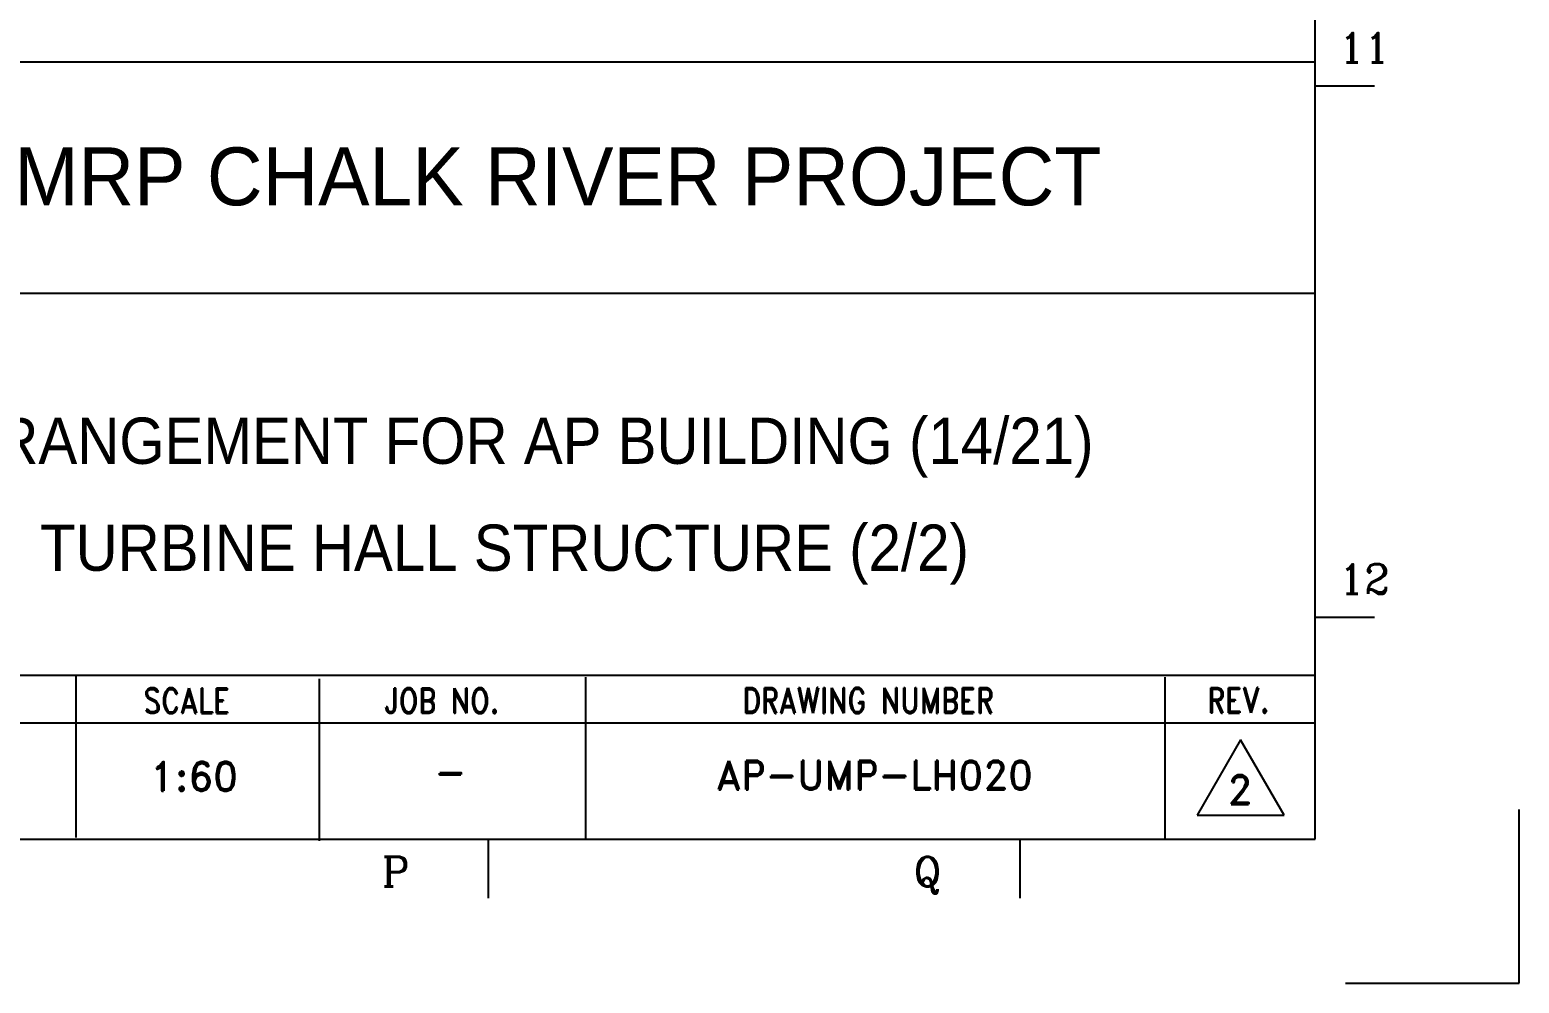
# Model space of a CAD drawing. Header units: millimetres. Extents: x 0 to 153097, y 17753 to 125268.
# Drawn here: x 142190 to 153097, y 74808 to 81795 of the extents above; entities that cross this region are included whole.
import ezdxf
from ezdxf.enums import TextEntityAlignment as Align

# ---------------------------------------------------------------- set-up
doc = ezdxf.new("R2010")
doc.units = ezdxf.units.MM
doc.header["$LTSCALE"] = 50
doc.layers.add('1', color=7, linetype='Continuous')
doc.layers.add('TAN-TIT', color=30, linetype='Continuous')
doc.styles.add('COM', font='COMPLEX', dxfattribs={"height": 5})
doc.styles.add('KIM3', font='ROMAND.shx', dxfattribs={"width": 1.25, "height": 3})
doc.styles.add('KJR', font='arial.ttf', dxfattribs={"width": 0.8})
doc.styles.add('RD', font='sanss___.ttf')
doc.styles.add('RD20', font='ROMAND.SHX', dxfattribs={"width": 0.8, "height": 2})
doc.styles.add('RD6', font='ROMAND.shx', dxfattribs={"width": 0.83, "height": 6})

# ---------------------------------------------------------------- blocks, each defined once
blk = doc.blocks.new('BORDER')
at = {"layer": 'TAN-TIT'}
for p, q in [((232823, 3520), (232823, 164680)), ((193237, 22508), (232823, 22508)), ((232823, 21915), (234266, 21915)), ((193237, 16852), (232823, 16852)), ((232823, 8937), (234266, 8937)), ((193237, 7521), (232823, 7521)), ((202568, 7521), (202568, 3563)), ((208506, 7436), (208506, 3477)), ((215010, 7479), (215010, 3520)), ((229148, 7479), (229148, 3520)), ((232823, 6348), (193237, 6348)), ((231000, 5942), (229939, 4106)), ((232060, 4106), (231000, 5942)), ((232823, 4856), (232823, 4899)), ((229939, 4106), (232060, 4106)), ((4977, 3520), (232823, 3520)), ((212634, 3520), (212634, 2078)), ((225613, 3520), (225613, 2078))]:
    blk.add_line(p, q, dxfattribs=at)
at = {"layer": 'TAN-TIT', "linetype": 'Continuous'}
for p, q in [((237800, 0), (237800, 4241)), ((233559, 0), (237800, 0))]:
    blk.add_line(p, q, dxfattribs=at)
at = {"style": 'KJR', "width": 0.9519}
blk.add_text('MMRP CHALK RIVER PROJECT', height=1413.79, dxfattribs=at).set_placement((199500, 19000), (227600, 19000), align=Align.FIT)
at = {"layer": 'TAN-TIT', "style": 'COM'}
for s, p in [('11', (233400, 22492)), ('12', (233400, 9513)), ('P', (210039, 2366)), ('Q', (223017, 2366))]:
    blk.add_text(s, height=721, dxfattribs=at).set_placement(p)
at = {"layer": 'TAN-TIT', "style": 'RD6', "width": 0.83}
for s, p in [('SCALE', (204216, 6594)), ('JOB NO.', (210080, 6594)), ('DRAWING NUMBER', (218836, 6599)), ('REV.', (230185, 6605))]:
    blk.add_text(s, height=612, dxfattribs=at).set_placement(p)

msp = doc.modelspace()

# ---------------------------------------------------------------- block references
at = {"layer": '1', "xscale": 0.3, "yscale": 0.3, "zscale": 0.3}
msp.add_blockref('BORDER', (81756.99, 74808.42), dxfattribs=at)

# ---------------------------------------------------------------- texts
at = {"style": 'RD', "width": 0.9}
for s, p in [('ARRANGEMENT FOR AP BUILDING (14/21)', (145666.1, 78783.55)), ('TURBINE HALL STRUCTURE (2/2)', (145666.1, 77999.77))]:
    msp.add_text(s, height=339.3103, dxfattribs=at).set_placement(p, align=Align.MIDDLE_CENTER)
for s, height, style, p in [('1:60', 212.069, 'RD20', (143391.99, 76217.77)), ('AP-UMP-LH020', 212.069, 'KIM3', (148377.06, 76226.75)), ('-', 212.07, 'RD20', (145269.48, 76247.13)), ('2', 212.07, 'RD20', (151051.59, 76119.77))]:
    msp.add_text(s, height=height, dxfattribs=dict(style=style)).set_placement(p, align=Align.CENTER)

doc.saveas('drawing.dxf')
